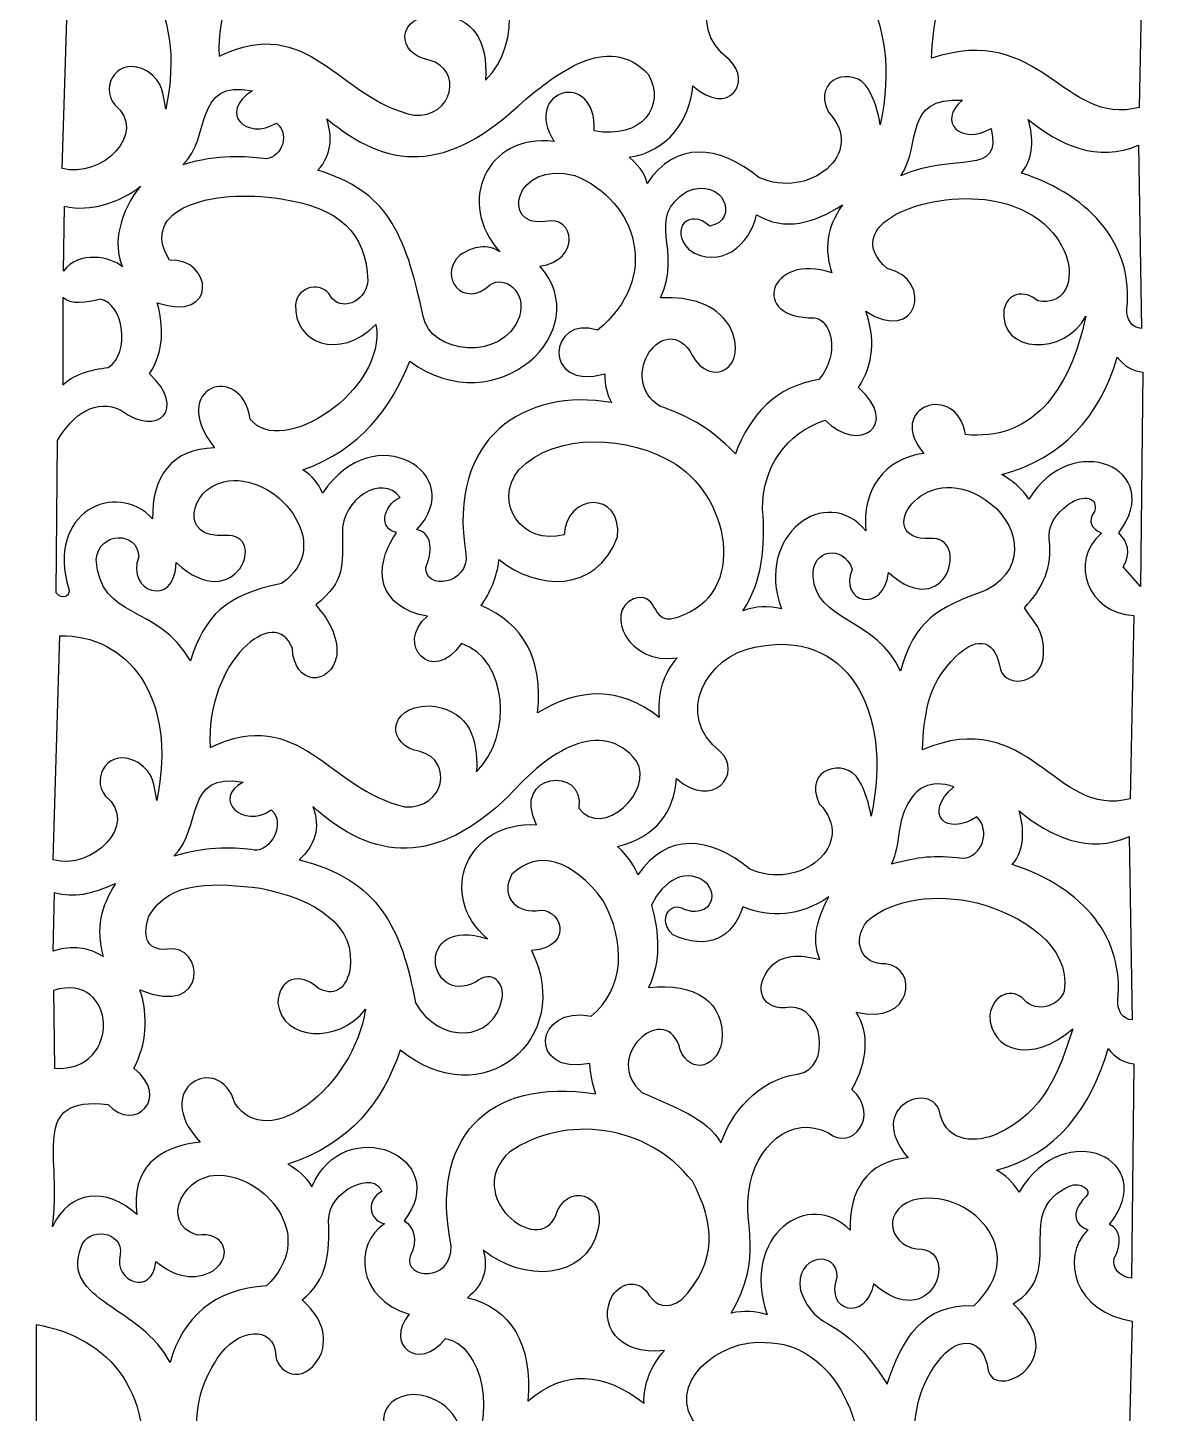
# Model space of a CAD drawing. Header units: centimetres. Extents: x -56 to 57, y -112 to 113.
# Drawn here: x -54.5 to -2.8, y 13 to 75.9 of the extents above; entities that cross this region are included whole.
import ezdxf

# ---------------------------------------------------------------- set-up
doc = ezdxf.new("R2010")
doc.units = ezdxf.units.CM
doc.header["$MEASUREMENT"] = 0
doc.layers.add('layer 1', color=7, linetype='Continuous')

msp = doc.modelspace()

# ---------------------------------------------------------------- linework, layer by layer
at = {"layer": 'layer 1', "color": 242}
for points, knots in [([(-40.99189, 81.09563), (-39.60736, 82.20515), (-39.78774, 82.89937), (-39.78299, 84.36726), (-39.78299, 84.36726), (-39.81943, 85.87932), (-37.98904, 87.07647), (-37.16363, 85.97654), (-37.16363, 85.97654), (-37.9908, 85.59114), (-38.11236, 84.521), (-37.32627, 84.38438), (-37.32627, 84.38438), (-38.4965, 82.67798), (-38.10283, 80.96024), (-35.92243, 80.58374), (-35.92243, 80.58374), (-37.4378, 79.32794), (-35.69163, 77.399), (-34.38163, 79.3511), (-34.38163, 79.3511), (-32.28907, 78.64348), (-32.02871, 75.16242), (-33.69683, 73.5303), (-33.69683, 73.5303), (-33.59839, 75.36928), (-34.25895, 76.37366), (-35.84967, 76.51774), (-35.84967, 76.51774), (-37.81137, 76.4778), (-37.76572, 74.69162), (-36.25199, 74.44622), (-36.25199, 74.44622), (-34.72403, 74.02251), (-35.13633, 71.82545), (-36.95819, 71.93814), (-36.95819, 71.93814), (-40.39361, 72.71425), (-41.69757, 76.58908), (-45.78355, 74.62598), (-45.78355, 74.62598), (-45.99243, 78.54279), (-42.81886, 81.18475), (-42.05139, 79.12854), (-42.05139, 79.12854), (-41.99003, 77.45219), (-40.33225, 77.35804), (-40.03123, 78.80326), (-40.03123, 78.80326), (-39.97503, 79.74865), (-40.43037, 80.44771), (-40.99189, 81.09563)], [0, 0, 0, 0, 0.07142857, 0.07142857, 0.07142857, 0.07142857, 0.14285714, 0.14285714, 0.14285714, 0.14285714, 0.21428571, 0.21428571, 0.21428571, 0.21428571, 0.28571429, 0.28571429, 0.28571429, 0.28571429, 0.35714286, 0.35714286, 0.35714286, 0.35714286, 0.42857143, 0.42857143, 0.42857143, 0.42857143, 0.5, 0.5, 0.5, 0.5, 0.57142857, 0.57142857, 0.57142857, 0.57142857, 0.64285714, 0.64285714, 0.64285714, 0.64285714, 0.71428571, 0.71428571, 0.71428571, 0.71428571, 0.78571429, 0.78571429, 0.78571429, 0.78571429, 0.85714286, 0.85714286, 0.85714286, 0.85714286, 1, 1, 1, 1]), ([(-8.83859, 80.96038), (-8.34211, 80.21852), (-7.87131, 79.88753), (-7.98259, 78.64918), (-7.98259, 78.64918), (-8.21376, 77.4277), (-9.84015, 77.2965), (-9.96851, 78.35814), (-9.96851, 78.35814), (-10.21959, 79.58508), (-11.087, 79.72776), (-12.15987, 78.52934), (-12.15987, 78.52934), (-13.21004, 77.45084), (-13.40018, 76.04622), (-13.46099, 74.52326), (-13.46099, 74.52326), (-8.47336, 76.19532), (-7.49182, 71.39601), (-4.04499, 72.29766), (-4.04499, 72.29766), (-4.04499, 72.29766), (-3.87379, 80.61798), (-3.87379, 80.61798), (-3.87379, 80.61798), (-5.95712, 80.70058), (-6.82464, 83.0802), (-5.34611, 84.35014), (-5.34611, 84.35014), (-5.97116, 84.58126), (-6.02249, 85.20614), (-5.55155, 85.6855), (-5.55155, 85.6855), (-5.25341, 86.42214), (-6.17477, 86.69253), (-6.85267, 86.1563), (-6.85267, 86.1563), (-7.65351, 85.54298), (-8.0047, 84.94667), (-7.84563, 84.0591), (-7.84563, 84.0591), (-7.58812, 82.81432), (-7.95478, 81.79425), (-8.83859, 80.96038)], [0, 0, 0, 0, 0.08333333, 0.08333333, 0.08333333, 0.08333333, 0.16666667, 0.16666667, 0.16666667, 0.16666667, 0.25, 0.25, 0.25, 0.25, 0.33333333, 0.33333333, 0.33333333, 0.33333333, 0.41666667, 0.41666667, 0.41666667, 0.41666667, 0.5, 0.5, 0.5, 0.5, 0.58333333, 0.58333333, 0.58333333, 0.58333333, 0.66666667, 0.66666667, 0.66666667, 0.66666667, 0.75, 0.75, 0.75, 0.75, 0.83333333, 0.83333333, 0.83333333, 0.83333333, 1, 1, 1, 1]), ([(-15.78757, 71.50703), (-14.74882, 76.42123), (-16.9747, 80.0624), (-21.0613, 79.17791), (-21.0613, 79.17791), (-23.24706, 78.80104), (-24.77652, 76.07302), (-22.63657, 74.4521), (-22.63657, 74.4521), (-21.58519, 73.46761), (-22.63817, 71.82403), (-24.2975, 73.27064), (-24.2975, 73.27064), (-24.41745, 71.72968), (-25.4439, 70.27438), (-27.1903, 70.03456), (-27.1903, 70.03456), (-26.61381, 69.52685), (-26.41915, 69.17885), (-26.37343, 68.84516), (-26.37343, 68.84516), (-25.07237, 70.7866), (-23.12645, 70.60517), (-21.3061, 69.12259), (-21.3061, 69.12259), (-19.02912, 68.07398), (-16.36219, 70.2281), (-18.1427, 72.0785), (-18.1427, 72.0785), (-18.92456, 73.68516), (-16.93355, 74.18685), (-16.34571, 73.1451), (-16.34571, 73.1451), (-16.07796, 72.69597), (-15.8747, 72.04678), (-15.78757, 71.50703)], [0, 0, 0, 0, 0.1, 0.1, 0.1, 0.1, 0.2, 0.2, 0.2, 0.2, 0.3, 0.3, 0.3, 0.3, 0.4, 0.4, 0.4, 0.4, 0.5, 0.5, 0.5, 0.5, 0.6, 0.6, 0.6, 0.6, 0.7, 0.7, 0.7, 0.7, 0.8, 0.8, 0.8, 0.8, 1, 1, 1, 1]), ([(-52.59731, 79.6935), (-52.59731, 79.6935), (-52.90547, 69.52422), (-52.90547, 69.52422), (-52.90547, 69.52422), (-51.13782, 69.042), (-48.96626, 71.14834), (-50.52561, 72.41807), (-50.52561, 72.41807), (-51.23715, 73.27782), (-50.34357, 74.69183), (-49.05347, 73.94118), (-49.05347, 73.94118), (-48.30518, 73.45542), (-48.33735, 72.91958), (-48.20706, 72.21949), (-48.20706, 72.21949), (-47.2141, 76.97316), (-49.5899, 79.76771), (-52.59731, 79.6935)], [0, 0, 0, 0, 0.16666667, 0.16666667, 0.16666667, 0.16666667, 0.33333333, 0.33333333, 0.33333333, 0.33333333, 0.5, 0.5, 0.5, 0.5, 0.66666667, 0.66666667, 0.66666667, 0.66666667, 1, 1, 1, 1]), ([(-40.8941, 71.77625), (-40.67146, 70.98005), (-40.63723, 70.18101), (-41.30504, 69.44759), (-41.30504, 69.44759), (-38.19068, 68.47243), (-37.35337, 66.71112), (-36.53329, 62.81964), (-36.53329, 62.81964), (-36.238, 61.12428), (-32.92815, 60.70397), (-32.15913, 62.80252), (-32.15913, 62.80252), (-31.82244, 63.97239), (-32.84964, 64.67431), (-33.47737, 64.25772), (-33.47737, 64.25772), (-34.69861, 63.11069), (-35.89131, 64.60585), (-34.86409, 65.59308), (-34.86409, 65.59308), (-34.2378, 66.00825), (-33.63004, 66.10813), (-33.04937, 65.74716), (-33.04937, 65.74716), (-35.0467, 67.90429), (-33.69423, 71.14569), (-30.58409, 70.7462), (-30.58409, 70.7462), (-32.09637, 73.08024), (-28.64955, 74.09602), (-28.76937, 71.22556), (-28.76937, 71.22556), (-26.60212, 70.83461), (-25.50986, 72.36678), (-26.31004, 73.78485), (-26.31004, 73.78485), (-28.159, 75.82783), (-30.68168, 73.61592), (-31.87404, 72.67205), (-31.87404, 72.67205), (-35.51364, 69.17072), (-38.19059, 69.52376), (-40.8941, 71.77625)], [0, 0, 0, 0, 0.08333333, 0.08333333, 0.08333333, 0.08333333, 0.16666667, 0.16666667, 0.16666667, 0.16666667, 0.25, 0.25, 0.25, 0.25, 0.33333333, 0.33333333, 0.33333333, 0.33333333, 0.41666667, 0.41666667, 0.41666667, 0.41666667, 0.5, 0.5, 0.5, 0.5, 0.58333333, 0.58333333, 0.58333333, 0.58333333, 0.66666667, 0.66666667, 0.66666667, 0.66666667, 0.75, 0.75, 0.75, 0.75, 0.83333333, 0.83333333, 0.83333333, 0.83333333, 1, 1, 1, 1]), ([(-44.27699, 73.05094), (-46.98693, 73.56312), (-46.10953, 70.96375), (-47.42707, 69.69542), (-47.42707, 69.69542), (-45.84873, 70.17308), (-44.53131, 70.08328), (-43.77696, 69.9748), (-43.77696, 69.9748), (-43.06781, 69.87282), (-42.4794, 70.98397), (-43.18131, 71.57862), (-43.18131, 71.57862), (-44.56521, 70.77826), (-45.8492, 72.04229), (-44.27699, 73.05094)], [0, 0, 0, 0, 0.2, 0.2, 0.2, 0.2, 0.4, 0.4, 0.4, 0.4, 0.6, 0.6, 0.6, 0.6, 1, 1, 1, 1]), ([(-12.06025, 72.6294), (-14.79374, 72.76066), (-13.88067, 70.64919), (-14.85081, 69.18828), (-14.85081, 69.18828), (-12.45401, 70.27826), (-10.22841, 69.10839), (-10.75913, 71.3454), (-10.75913, 71.3454), (-12.10592, 70.54648), (-13.24154, 71.63646), (-12.06025, 72.6294)], [0, 0, 0, 0, 0.25, 0.25, 0.25, 0.25, 0.5, 0.5, 0.5, 0.5, 1, 1, 1, 1]), ([(-9.07827, 71.74982), (-8.83279, 70.94803), (-8.80993, 69.98361), (-9.38643, 69.31878), (-9.38643, 69.31878), (-6.09368, 68.25734), (-4.30465, 65.92046), (-4.60139, 63.16414), (-4.60139, 63.16414), (-4.62423, 62.66767), (-4.36458, 62.27677), (-3.94227, 62.26534), (-3.94227, 62.26534), (-3.94227, 62.26534), (-4.07923, 70.58566), (-4.07923, 70.58566), (-4.07923, 70.58566), (-5.90405, 69.77458), (-7.68165, 70.59083), (-9.07827, 71.74982)], [0, 0, 0, 0, 0.16666667, 0.16666667, 0.16666667, 0.16666667, 0.33333333, 0.33333333, 0.33333333, 0.33333333, 0.5, 0.5, 0.5, 0.5, 0.66666667, 0.66666667, 0.66666667, 0.66666667, 1, 1, 1, 1]), ([(-37.14105, 60.78236), (-37.97071, 58.65458), (-39.36778, 56.79569), (-41.98601, 55.8518), (-41.98601, 55.8518), (-41.58225, 55.59429), (-41.27123, 55.25334), (-41.09577, 54.79036), (-41.09577, 54.79036), (-38.74798, 58.338), (-34.43629, 55.6408), (-36.81577, 53.14684), (-36.81577, 53.14684), (-36.05092, 52.95572), (-36.13527, 52.09441), (-36.40489, 51.42628), (-36.40489, 51.42628), (-36.46624, 50.34487), (-34.42897, 50.65589), (-34.59017, 52.03404), (-34.59017, 52.03404), (-35.46948, 57.33028), (-31.88569, 59.59583), (-27.98185, 58.89916), (-27.98185, 58.89916), (-28.17803, 59.24666), (-28.30574, 59.71237), (-28.29001, 60.20028), (-28.29001, 60.20028), (-31.17545, 59.38994), (-30.83734, 62.94516), (-28.61529, 62.1862), (-28.61529, 62.1862), (-25.70883, 64.57383), (-26.81641, 68.04487), (-29.64249, 69.2054), (-29.64249, 69.2054), (-32.43166, 69.93442), (-33.00519, 66.82714), (-31.01209, 67.11676), (-31.01209, 67.11676), (-29.58398, 67.4349), (-29.40994, 65.32057), (-31.23465, 65.0966), (-31.23465, 65.0966), (-28.61529, 62.1862), (-33.17434, 57.87123), (-37.14105, 60.78236)], [0, 0, 0, 0, 0.07692308, 0.07692308, 0.07692308, 0.07692308, 0.15384615, 0.15384615, 0.15384615, 0.15384615, 0.23076923, 0.23076923, 0.23076923, 0.23076923, 0.30769231, 0.30769231, 0.30769231, 0.30769231, 0.38461538, 0.38461538, 0.38461538, 0.38461538, 0.46153846, 0.46153846, 0.46153846, 0.46153846, 0.53846154, 0.53846154, 0.53846154, 0.53846154, 0.61538462, 0.61538462, 0.61538462, 0.61538462, 0.69230769, 0.69230769, 0.69230769, 0.69230769, 0.76923077, 0.76923077, 0.76923077, 0.76923077, 0.84615385, 0.84615385, 0.84615385, 0.84615385, 1, 1, 1, 1]), ([(-17.50441, 67.87004), (-18.80553, 67.04717), (-20.10665, 66.64899), (-21.40777, 67.42492), (-21.40777, 67.42492), (-21.68881, 66.06529), (-23.0584, 64.88403), (-24.48081, 65.84132), (-24.48081, 65.84132), (-25.39101, 66.81432), (-24.42087, 67.74451), (-23.53065, 66.91132), (-23.53065, 66.91132), (-22.13935, 67.14649), (-22.89375, 69.20778), (-24.56125, 68.47282), (-24.56125, 68.47282), (-26.50151, 67.28013), (-24.72334, 65.8613), (-25.75625, 63.65852), (-25.75625, 63.65852), (-24.37515, 63.69573), (-23.29656, 63.40474), (-22.63185, 62.39164), (-22.63185, 62.39164), (-21.66171, 60.43997), (-23.53063, 59.52121), (-24.31817, 61.05628), (-24.31817, 61.05628), (-25.53412, 63.23092), (-27.81298, 60.00007), (-25.78679, 58.73858), (-25.78679, 58.73858), (-24.62236, 58.31608), (-23.62711, 57.89151), (-22.36567, 56.57874), (-22.36567, 56.57874), (-21.67519, 58.37584), (-20.54818, 59.62785), (-18.58016, 59.94327), (-18.58016, 59.94327), (-17.54242, 61.18851), (-18.06192, 62.66232), (-18.76862, 62.75138), (-18.76862, 62.75138), (-21.78236, 62.66595), (-20.83051, 65.76475), (-17.98229, 64.78893), (-17.98229, 64.78893), (-18.3366, 65.81598), (-18.24578, 66.84302), (-17.50441, 67.87004)], [0, 0, 0, 0, 0.07142857, 0.07142857, 0.07142857, 0.07142857, 0.14285714, 0.14285714, 0.14285714, 0.14285714, 0.21428571, 0.21428571, 0.21428571, 0.21428571, 0.28571429, 0.28571429, 0.28571429, 0.28571429, 0.35714286, 0.35714286, 0.35714286, 0.35714286, 0.42857143, 0.42857143, 0.42857143, 0.42857143, 0.5, 0.5, 0.5, 0.5, 0.57142857, 0.57142857, 0.57142857, 0.57142857, 0.64285714, 0.64285714, 0.64285714, 0.64285714, 0.71428571, 0.71428571, 0.71428571, 0.71428571, 0.78571429, 0.78571429, 0.78571429, 0.78571429, 0.85714286, 0.85714286, 0.85714286, 0.85714286, 1, 1, 1, 1]), ([(-48.59733, 63.43629), (-48.29192, 62.33759), (-48.2862, 61.25316), (-48.93977, 60.2001), (-48.93977, 60.2001), (-47.24064, 58.6378), (-48.52756, 57.27669), (-50.24108, 58.55634), (-50.24108, 58.55634), (-51.37118, 59.10149), (-52.41278, 58.39375), (-53.11766, 57.18654), (-53.11766, 57.18654), (-53.11766, 57.18654), (-53.18615, 50.26905), (-53.18615, 50.26905), (-53.18615, 50.26905), (-52.9093, 49.9237), (-52.50711, 50.13164), (-52.60393, 50.44183), (-52.60393, 50.44183), (-53.69312, 53.93136), (-50.44615, 55.41945), (-48.80279, 53.62506), (-48.80279, 53.62506), (-48.85117, 55.51557), (-47.9494, 56.81399), (-45.9947, 56.84409), (-45.9947, 56.84409), (-48.19737, 59.63152), (-44.76955, 60.78681), (-44.37172, 58.15769), (-44.37172, 58.15769), (-42.98181, 56.32167), (-38.17081, 59.4634), (-38.66995, 62.43835), (-38.66995, 62.43835), (-40.37308, 60.78067), (-42.37787, 61.59417), (-42.32841, 63.35036), (-42.32841, 63.35036), (-42.20572, 64.22635), (-41.10148, 64.41181), (-40.73625, 63.727), (-40.73625, 63.727), (-40.29396, 63.05054), (-39.16974, 63.37576), (-39.04137, 64.42892), (-39.04137, 64.42892), (-39.09986, 66.58606), (-40.33535, 67.76162), (-42.97897, 68.14396), (-42.97897, 68.14396), (-46.16619, 68.6433), (-49.45894, 67.69028), (-48.04649, 65.37052), (-48.04649, 65.37052), (-46.06158, 65.46763), (-45.8172, 62.48316), (-48.59733, 63.43629)], [0, 0, 0, 0, 0.0625, 0.0625, 0.0625, 0.0625, 0.125, 0.125, 0.125, 0.125, 0.1875, 0.1875, 0.1875, 0.1875, 0.25, 0.25, 0.25, 0.25, 0.3125, 0.3125, 0.3125, 0.3125, 0.375, 0.375, 0.375, 0.375, 0.4375, 0.4375, 0.4375, 0.4375, 0.5, 0.5, 0.5, 0.5, 0.5625, 0.5625, 0.5625, 0.5625, 0.625, 0.625, 0.625, 0.625, 0.6875, 0.6875, 0.6875, 0.6875, 0.75, 0.75, 0.75, 0.75, 0.8125, 0.8125, 0.8125, 0.8125, 0.875, 0.875, 0.875, 0.875, 1, 1, 1, 1]), ([(-52.80585, 67.81868), (-52.80585, 67.81868), (-52.84865, 64.86548), (-52.84865, 64.86548), (-52.84865, 64.86548), (-52.17575, 65.81707), (-50.65691, 65.51726), (-50.17556, 65.06107), (-50.17556, 65.06107), (-50.64068, 66.10398), (-50.27497, 67.61468), (-49.34761, 68.72604), (-49.34761, 68.72604), (-50.25925, 68.00129), (-51.62029, 67.52194), (-52.80585, 67.81868)], [0, 0, 0, 0, 0.2, 0.2, 0.2, 0.2, 0.4, 0.4, 0.4, 0.4, 0.6, 0.6, 0.6, 0.6, 1, 1, 1, 1]), ([(-6.46242, 62.82863), (-7.38511, 60.99952), (-10.43564, 61.11053), (-10.17705, 63.11068), (-10.17705, 63.11068), (-10.0344, 63.87556), (-9.27799, 64.04539), (-8.63625, 63.52156), (-8.63625, 63.52156), (-6.40748, 63.07668), (-6.58746, 67.37925), (-10.75913, 68.07548), (-10.75913, 68.07548), (-13.84125, 68.5437), (-17.66487, 66.91167), (-15.48425, 64.99388), (-15.48425, 64.99388), (-13.29146, 64.45815), (-14.13724, 61.49371), (-16.44704, 63.05235), (-16.44704, 63.05235), (-16.02479, 61.83202), (-16.06624, 60.66734), (-16.78537, 59.58396), (-16.78537, 59.58396), (-14.8508, 57.8948), (-16.74972, 56.54303), (-18.29625, 58.10093), (-18.29625, 58.10093), (-20.05416, 57.52472), (-21.14546, 55.96607), (-21.13385, 54.07132), (-21.13385, 54.07132), (-20.99325, 52.42482), (-21.13027, 50.80141), (-22.02409, 49.44892), (-22.02409, 49.44892), (-21.442, 49.67149), (-20.85992, 49.69432), (-20.27785, 49.55164), (-20.27785, 49.55164), (-21.50765, 52.9015), (-18.22631, 55.26406), (-16.44297, 53.07836), (-16.44297, 53.07836), (-16.65127, 54.90355), (-15.58061, 56.39489), (-13.80872, 56.59366), (-13.80872, 56.59366), (-15.62895, 58.70541), (-12.30792, 59.88709), (-11.92761, 57.45037), (-11.92761, 57.45037), (-8.99045, 57.1651), (-7.21388, 59.27899), (-6.46242, 62.82863)], [0, 0, 0, 0, 0.06666667, 0.06666667, 0.06666667, 0.06666667, 0.13333333, 0.13333333, 0.13333333, 0.13333333, 0.2, 0.2, 0.2, 0.2, 0.26666667, 0.26666667, 0.26666667, 0.26666667, 0.33333333, 0.33333333, 0.33333333, 0.33333333, 0.4, 0.4, 0.4, 0.4, 0.46666667, 0.46666667, 0.46666667, 0.46666667, 0.53333333, 0.53333333, 0.53333333, 0.53333333, 0.6, 0.6, 0.6, 0.6, 0.66666667, 0.66666667, 0.66666667, 0.66666667, 0.73333333, 0.73333333, 0.73333333, 0.73333333, 0.8, 0.8, 0.8, 0.8, 0.86666667, 0.86666667, 0.86666667, 0.86666667, 1, 1, 1, 1]), ([(-52.87433, 63.67564), (-52.50912, 63.30613), (-51.82974, 63.44532), (-51.16662, 63.59173), (-51.16662, 63.59173), (-50.13942, 63.41484), (-49.77561, 61.1476), (-50.81993, 60.49132), (-50.81993, 60.49132), (-51.56987, 60.42146), (-52.51482, 60.13467), (-52.87433, 59.68668), (-52.87433, 59.68668), (-52.87433, 59.68668), (-52.87433, 63.67564), (-52.87433, 63.67564)], [0, 0, 0, 0, 0.2, 0.2, 0.2, 0.2, 0.4, 0.4, 0.4, 0.4, 0.6, 0.6, 0.6, 0.6, 1, 1, 1, 1]), ([(-5.03795, 60.96422), (-5.81405, 58.2821), (-7.55457, 56.34184), (-10.27667, 55.6399), (-10.27667, 55.6399), (-9.86899, 55.41772), (-9.31323, 54.96811), (-9.04253, 54.51762), (-9.04253, 54.51762), (-7.12892, 57.73217), (-2.76767, 55.92173), (-4.96947, 52.9863), (-4.96947, 52.9863), (-4.56136, 52.59257), (-4.39585, 52.07898), (-4.76403, 51.4455), (-4.76403, 51.4455), (-4.76403, 51.4455), (-3.97651, 50.55526), (-3.97651, 50.55526), (-3.97651, 50.55526), (-3.97651, 50.55526), (-3.87379, 60.27942), (-3.87379, 60.27942), (-3.87379, 60.27942), (-4.35888, 60.3258), (-4.73551, 60.57547), (-5.03795, 60.96422)], [0, 0, 0, 0, 0.125, 0.125, 0.125, 0.125, 0.25, 0.25, 0.25, 0.25, 0.375, 0.375, 0.375, 0.375, 0.5, 0.5, 0.5, 0.5, 0.625, 0.625, 0.625, 0.625, 0.75, 0.75, 0.75, 0.75, 1, 1, 1, 1]), ([(-33.08361, 51.77724), (-33.18275, 50.96867), (-33.48663, 50.29173), (-33.90537, 49.6886), (-33.90537, 49.6886), (-31.97545, 48.87612), (-31.07024, 47.25972), (-31.33737, 44.82652), (-31.33737, 44.82652), (-29.45703, 45.95646), (-27.61379, 46.04777), (-25.82473, 44.62108), (-25.82473, 44.62108), (-25.92156, 45.65756), (-25.65942, 46.5635), (-25.00297, 47.32604), (-25.00297, 47.32604), (-27.2172, 46.96793), (-28.32999, 49.38471), (-26.98889, 49.99676), (-26.98889, 49.99676), (-25.91604, 50.36484), (-26.13575, 48.98668), (-25.31113, 49.07228), (-25.31113, 49.07228), (-21.76932, 49.87924), (-22.50347, 54.45366), (-25.07145, 56.1086), (-25.07145, 56.1086), (-27.16581, 57.43256), (-30.52135, 57.58663), (-32.19337, 55.8518), (-32.19337, 55.8518), (-33.39748, 54.35664), (-32.01076, 52.38213), (-30.13897, 52.90716), (-30.13897, 52.90716), (-30.04768, 54.77326), (-27.50822, 54.95588), (-27.70793, 52.80444), (-27.70793, 52.80444), (-28.69282, 50.2231), (-31.36217, 50.39606), (-33.08361, 51.77724)], [0, 0, 0, 0, 0.08333333, 0.08333333, 0.08333333, 0.08333333, 0.16666667, 0.16666667, 0.16666667, 0.16666667, 0.25, 0.25, 0.25, 0.25, 0.33333333, 0.33333333, 0.33333333, 0.33333333, 0.41666667, 0.41666667, 0.41666667, 0.41666667, 0.5, 0.5, 0.5, 0.5, 0.58333333, 0.58333333, 0.58333333, 0.58333333, 0.66666667, 0.66666667, 0.66666667, 0.66666667, 0.75, 0.75, 0.75, 0.75, 0.83333333, 0.83333333, 0.83333333, 0.83333333, 1, 1, 1, 1]), ([(-15.41577, 51.19516), (-15.65118, 49.28339), (-17.69701, 49.83123), (-17.05929, 51.33212), (-17.05929, 51.33212), (-17.47016, 52.49628), (-18.90252, 52.2566), (-18.83977, 51.02396), (-18.83977, 51.02396), (-18.76558, 49.0038), (-15.91795, 49.0894), (-14.86793, 46.70972), (-14.86793, 46.70972), (-14.23618, 49.04325), (-13.2086, 49.58896), (-10.98169, 50.39052), (-10.98169, 50.39052), (-8.92862, 51.48406), (-9.63909, 53.58838), (-10.99881, 54.4822), (-10.99881, 54.4822), (-13.92403, 56.47398), (-16.20113, 52.5992), (-13.53257, 52.73596), (-13.53257, 52.73596), (-11.68861, 52.88789), (-12.77431, 48.8005), (-15.41577, 51.19516)], [0, 0, 0, 0, 0.125, 0.125, 0.125, 0.125, 0.25, 0.25, 0.25, 0.25, 0.375, 0.375, 0.375, 0.375, 0.5, 0.5, 0.5, 0.5, 0.625, 0.625, 0.625, 0.625, 0.75, 0.75, 0.75, 0.75, 1, 1, 1, 1]), ([(-47.73833, 51.64028), (-47.78698, 49.51695), (-50.0546, 50.32864), (-49.43321, 51.89708), (-49.43321, 51.89708), (-49.45032, 53.09832), (-51.25362, 53.06693), (-51.36777, 51.77724), (-51.36777, 51.77724), (-51.17374, 48.9981), (-48.60003, 49.79703), (-47.08777, 47.18908), (-47.08777, 47.18908), (-46.42604, 49.24937), (-45.51874, 50.1625), (-42.96185, 50.69868), (-42.96185, 50.69868), (-40.39927, 52.41002), (-43.2479, 55.87327), (-45.58121, 55.30396), (-45.58121, 55.30396), (-47.13346, 54.97724), (-47.62425, 52.686), (-45.51273, 52.87292), (-45.51273, 52.87292), (-43.52395, 53.01557), (-45.00199, 49.12362), (-47.73833, 51.64028)], [0, 0, 0, 0, 0.125, 0.125, 0.125, 0.125, 0.25, 0.25, 0.25, 0.25, 0.375, 0.375, 0.375, 0.375, 0.5, 0.5, 0.5, 0.5, 0.625, 0.625, 0.625, 0.625, 0.75, 0.75, 0.75, 0.75, 1, 1, 1, 1]), ([(-41.40587, 49.72113), (-40.02134, 50.83065), (-40.20172, 51.52487), (-40.19697, 52.99276), (-40.19697, 52.99276), (-40.23341, 54.50482), (-38.40302, 55.70197), (-37.57761, 54.60204), (-37.57761, 54.60204), (-38.40478, 54.21664), (-38.52634, 53.1465), (-37.74025, 53.00988), (-37.74025, 53.00988), (-38.91048, 51.30348), (-38.51681, 49.58574), (-36.33641, 49.20924), (-36.33641, 49.20924), (-37.85178, 47.95344), (-36.10561, 46.0245), (-34.79561, 47.9766), (-34.79561, 47.9766), (-32.70305, 47.26898), (-32.44269, 43.78792), (-34.11081, 42.1558), (-34.11081, 42.1558), (-34.01237, 43.99478), (-34.67293, 44.99916), (-36.26365, 45.14324), (-36.26365, 45.14324), (-38.22535, 45.1033), (-38.1797, 43.31712), (-36.66597, 43.07172), (-36.66597, 43.07172), (-35.13801, 42.64801), (-35.55031, 40.45095), (-37.37217, 40.56364), (-37.37217, 40.56364), (-40.80759, 41.33975), (-42.11155, 45.21458), (-46.19753, 43.25148), (-46.19753, 43.25148), (-46.40641, 47.16829), (-43.23284, 49.81025), (-42.46537, 47.75404), (-42.46537, 47.75404), (-42.40401, 46.07769), (-40.74623, 45.98354), (-40.44521, 47.42876), (-40.44521, 47.42876), (-40.38901, 48.37415), (-40.84435, 49.07321), (-41.40587, 49.72113)], [0, 0, 0, 0, 0.07142857, 0.07142857, 0.07142857, 0.07142857, 0.14285714, 0.14285714, 0.14285714, 0.14285714, 0.21428571, 0.21428571, 0.21428571, 0.21428571, 0.28571429, 0.28571429, 0.28571429, 0.28571429, 0.35714286, 0.35714286, 0.35714286, 0.35714286, 0.42857143, 0.42857143, 0.42857143, 0.42857143, 0.5, 0.5, 0.5, 0.5, 0.57142857, 0.57142857, 0.57142857, 0.57142857, 0.64285714, 0.64285714, 0.64285714, 0.64285714, 0.71428571, 0.71428571, 0.71428571, 0.71428571, 0.78571429, 0.78571429, 0.78571429, 0.78571429, 0.85714286, 0.85714286, 0.85714286, 0.85714286, 1, 1, 1, 1]), ([(-9.25257, 49.58588), (-8.75609, 48.84402), (-8.28529, 48.51303), (-8.39657, 47.27468), (-8.39657, 47.27468), (-8.62774, 46.0532), (-10.25413, 45.922), (-10.38249, 46.98364), (-10.38249, 46.98364), (-10.63357, 48.21058), (-11.50098, 48.35326), (-12.57385, 47.15484), (-12.57385, 47.15484), (-13.62402, 46.07634), (-13.81416, 44.67172), (-13.87497, 43.14876), (-13.87497, 43.14876), (-8.99006, 45.21458), (-7.9058, 40.02151), (-4.45897, 40.92316), (-4.45897, 40.92316), (-4.45897, 40.92316), (-4.28777, 49.24348), (-4.28777, 49.24348), (-4.28777, 49.24348), (-6.3711, 49.32608), (-7.23862, 51.7057), (-5.76009, 52.97564), (-5.76009, 52.97564), (-6.21182, 53.20132), (-6.40876, 53.49301), (-6.07043, 53.96585), (-6.07043, 53.96585), (-5.88357, 54.59121), (-6.54714, 54.78166), (-7.25072, 54.28823), (-7.25072, 54.28823), (-7.84278, 53.83435), (-8.16188, 53.37529), (-8.13121, 52.69316), (-8.13121, 52.69316), (-7.94218, 51.44838), (-8.43724, 50.45399), (-9.25257, 49.58588)], [0, 0, 0, 0, 0.08333333, 0.08333333, 0.08333333, 0.08333333, 0.16666667, 0.16666667, 0.16666667, 0.16666667, 0.25, 0.25, 0.25, 0.25, 0.33333333, 0.33333333, 0.33333333, 0.33333333, 0.41666667, 0.41666667, 0.41666667, 0.41666667, 0.5, 0.5, 0.5, 0.5, 0.58333333, 0.58333333, 0.58333333, 0.58333333, 0.66666667, 0.66666667, 0.66666667, 0.66666667, 0.75, 0.75, 0.75, 0.75, 0.83333333, 0.83333333, 0.83333333, 0.83333333, 1, 1, 1, 1]), ([(-16.20155, 40.13253), (-15.1628, 45.04673), (-17.38868, 48.6879), (-21.47528, 47.80341), (-21.47528, 47.80341), (-23.66104, 47.42654), (-25.1905, 44.69852), (-23.05055, 43.0776), (-23.05055, 43.0776), (-21.99917, 42.09311), (-23.37743, 40.39817), (-25.03676, 41.84478), (-25.03676, 41.84478), (-25.15671, 40.30382), (-25.94435, 39.20799), (-27.70787, 38.76273), (-27.70787, 38.76273), (-27.17418, 38.24646), (-26.91017, 37.80435), (-26.78741, 37.47066), (-26.78741, 37.47066), (-25.48635, 39.4121), (-23.54043, 39.23067), (-21.72008, 37.74809), (-21.72008, 37.74809), (-19.4431, 36.69948), (-16.77617, 38.8536), (-18.55668, 40.704), (-18.55668, 40.704), (-19.33854, 42.31066), (-17.34753, 42.81235), (-16.75969, 41.7706), (-16.75969, 41.7706), (-16.49194, 41.32147), (-16.28868, 40.67228), (-16.20155, 40.13253)], [0, 0, 0, 0, 0.1, 0.1, 0.1, 0.1, 0.2, 0.2, 0.2, 0.2, 0.3, 0.3, 0.3, 0.3, 0.4, 0.4, 0.4, 0.4, 0.5, 0.5, 0.5, 0.5, 0.6, 0.6, 0.6, 0.6, 0.7, 0.7, 0.7, 0.7, 0.8, 0.8, 0.8, 0.8, 1, 1, 1, 1]), ([(-53.01129, 48.319), (-53.01129, 48.319), (-53.31945, 38.14972), (-53.31945, 38.14972), (-53.31945, 38.14972), (-51.5518, 37.6675), (-49.38024, 39.77384), (-50.93959, 41.04357), (-50.93959, 41.04357), (-51.65113, 41.90332), (-50.75755, 43.31733), (-49.46745, 42.56668), (-49.46745, 42.56668), (-48.71916, 42.08092), (-48.75133, 41.54508), (-48.62104, 40.84499), (-48.62104, 40.84499), (-47.62808, 45.59866), (-50.00388, 48.39321), (-53.01129, 48.319)], [0, 0, 0, 0, 0.16666667, 0.16666667, 0.16666667, 0.16666667, 0.33333333, 0.33333333, 0.33333333, 0.33333333, 0.5, 0.5, 0.5, 0.5, 0.66666667, 0.66666667, 0.66666667, 0.66666667, 1, 1, 1, 1]), ([(-33.6156, 34.57768), (-37.01064, 35.64282), (-36.3316, 31.47195), (-34.15695, 32.61125), (-34.15695, 32.61125), (-33.342, 33.24766), (-32.81998, 32.48263), (-32.94665, 31.8838), (-32.94665, 31.8838), (-33.31757, 29.84652), (-35.82279, 29.79516), (-36.88425, 31.66124), (-36.88425, 31.66124), (-37.49343, 35.08096), (-38.55772, 37.26376), (-42.15721, 38.14972), (-42.15721, 38.14972), (-41.43816, 38.81025), (-41.16424, 39.60062), (-41.54089, 40.58076), (-41.54089, 40.58076), (-38.75603, 38.04699), (-35.92551, 37.89861), (-32.63849, 41.06012), (-32.63849, 41.06012), (-30.87992, 43.0654), (-28.43969, 44.6616), (-26.85193, 42.63516), (-26.85193, 42.63516), (-26.03297, 41.29895), (-28.396, 39.03909), (-29.47175, 40.50512), (-29.47175, 40.50512), (-29.14648, 42.44537), (-32.5762, 42.10868), (-31.38919, 39.75184), (-31.38919, 39.75184), (-34.55667, 39.92173), (-35.93224, 36.53637), (-33.6156, 34.57768)], [0, 0, 0, 0, 0.09090909, 0.09090909, 0.09090909, 0.09090909, 0.18181818, 0.18181818, 0.18181818, 0.18181818, 0.27272727, 0.27272727, 0.27272727, 0.27272727, 0.36363636, 0.36363636, 0.36363636, 0.36363636, 0.45454545, 0.45454545, 0.45454545, 0.45454545, 0.54545455, 0.54545455, 0.54545455, 0.54545455, 0.63636364, 0.63636364, 0.63636364, 0.63636364, 0.72727273, 0.72727273, 0.72727273, 0.72727273, 0.81818182, 0.81818182, 0.81818182, 0.81818182, 1, 1, 1, 1]), ([(-44.69097, 41.67644), (-47.40091, 42.18862), (-46.52351, 39.58925), (-47.84105, 38.32092), (-47.84105, 38.32092), (-46.26271, 38.79858), (-44.94528, 38.70878), (-44.19094, 38.6003), (-44.19094, 38.6003), (-43.48179, 38.49833), (-42.72218, 39.83203), (-43.42409, 40.42668), (-43.42409, 40.42668), (-44.70527, 39.50648), (-46.16046, 40.95883), (-44.69097, 41.67644)], [0, 0, 0, 0, 0.2, 0.2, 0.2, 0.2, 0.4, 0.4, 0.4, 0.4, 0.6, 0.6, 0.6, 0.6, 1, 1, 1, 1]), ([(-12.45401, 41.471), (-13.8693, 40.24835), (-12.80784, 39.18976), (-11.40969, 40.1014), (-11.40969, 40.1014), (-10.7734, 39.51363), (-11.14434, 38.25816), (-12.06025, 38.23532), (-12.06025, 38.23532), (-13.34513, 38.4002), (-14.06945, 38.28931), (-15.27881, 37.97852), (-15.27881, 37.97852), (-14.86793, 38.93724), (-15.03913, 39.69052), (-14.61113, 40.54652), (-14.61113, 40.54652), (-14.2131, 41.43251), (-13.53685, 41.81768), (-12.45401, 41.471)], [0, 0, 0, 0, 0.16666667, 0.16666667, 0.16666667, 0.16666667, 0.33333333, 0.33333333, 0.33333333, 0.33333333, 0.5, 0.5, 0.5, 0.5, 0.66666667, 0.66666667, 0.66666667, 0.66666667, 1, 1, 1, 1]), ([(-9.49225, 40.37532), (-9.24677, 39.57353), (-9.22391, 38.60911), (-9.80041, 37.94428), (-9.80041, 37.94428), (-6.50766, 36.88284), (-4.71863, 34.54596), (-5.01537, 31.78964), (-5.01537, 31.78964), (-5.03821, 31.29317), (-4.77856, 30.90227), (-4.35625, 30.89084), (-4.35625, 30.89084), (-4.35625, 30.89084), (-4.49321, 39.21116), (-4.49321, 39.21116), (-4.49321, 39.21116), (-6.31803, 38.40008), (-8.09563, 39.21633), (-9.49225, 40.37532)], [0, 0, 0, 0, 0.16666667, 0.16666667, 0.16666667, 0.16666667, 0.33333333, 0.33333333, 0.33333333, 0.33333333, 0.5, 0.5, 0.5, 0.5, 0.66666667, 0.66666667, 0.66666667, 0.66666667, 1, 1, 1, 1]), ([(-31.61129, 34.04092), (-29.55948, 34.21206), (-30.32423, 36.13521), (-31.39729, 35.84708), (-31.39729, 35.84708), (-32.39309, 35.76432), (-33.03794, 36.59178), (-32.50153, 37.49916), (-32.50153, 37.49916), (-31.30314, 38.63478), (-29.76806, 38.20106), (-28.35849, 36.30076), (-28.35849, 36.30076), (-27.3427, 34.42611), (-27.36553, 32.33748), (-28.90633, 31.06204), (-28.90633, 31.06204), (-31.479, 31.5983), (-31.83746, 28.35105), (-28.97157, 28.92152), (-28.97157, 28.92152), (-28.92828, 28.4111), (-28.86085, 28.02427), (-28.70089, 27.53532), (-28.70089, 27.53532), (-33.67865, 28.31725), (-36.24949, 25.44679), (-35.25785, 20.63596), (-35.25785, 20.63596), (-35.23217, 18.96676), (-37.42353, 19.11228), (-37.12393, 20.17372), (-37.12393, 20.17372), (-36.73469, 20.91339), (-36.95439, 21.51827), (-37.39785, 21.783), (-37.39785, 21.783), (-35.13098, 24.66553), (-40.10731, 26.78535), (-41.57513, 23.3238), (-41.57513, 23.3238), (-41.85795, 23.7839), (-42.22817, 24.11917), (-42.67081, 24.351), (-42.67081, 24.351), (-39.80446, 25.28038), (-38.37497, 27.18785), (-37.56905, 29.52124), (-37.56905, 29.52124), (-33.8454, 26.49951), (-29.62819, 30.03193), (-31.61129, 34.04092)], [0, 0, 0, 0, 0.07142857, 0.07142857, 0.07142857, 0.07142857, 0.14285714, 0.14285714, 0.14285714, 0.14285714, 0.21428571, 0.21428571, 0.21428571, 0.21428571, 0.28571429, 0.28571429, 0.28571429, 0.28571429, 0.35714286, 0.35714286, 0.35714286, 0.35714286, 0.42857143, 0.42857143, 0.42857143, 0.42857143, 0.5, 0.5, 0.5, 0.5, 0.57142857, 0.57142857, 0.57142857, 0.57142857, 0.64285714, 0.64285714, 0.64285714, 0.64285714, 0.71428571, 0.71428571, 0.71428571, 0.71428571, 0.78571429, 0.78571429, 0.78571429, 0.78571429, 0.85714286, 0.85714286, 0.85714286, 0.85714286, 1, 1, 1, 1]), ([(-26.30409, 32.36316), (-25.72757, 33.59007), (-25.83074, 34.80192), (-26.16713, 36.09532), (-26.16713, 36.09532), (-25.67475, 37.21319), (-24.51519, 37.90311), (-23.63337, 37.05404), (-23.63337, 37.05404), (-23.05398, 36.32621), (-23.74452, 35.54444), (-24.69481, 35.92412), (-24.69481, 35.92412), (-25.32841, 36.32372), (-25.91617, 35.42203), (-25.20841, 34.75996), (-25.20841, 34.75996), (-23.59913, 34.00096), (-22.45209, 34.64581), (-22.02409, 36.02684), (-22.02409, 36.02684), (-20.76577, 35.51179), (-19.47036, 35.5717), (-18.12073, 36.47196), (-18.12073, 36.47196), (-18.62908, 35.54321), (-18.93746, 34.60447), (-18.53161, 33.63004), (-18.53161, 33.63004), (-19.49819, 33.89039), (-20.27003, 33.84332), (-20.75721, 33.30476), (-20.75721, 33.30476), (-21.61624, 32.3316), (-21.16546, 31.26727), (-19.86697, 31.46436), (-19.86697, 31.46436), (-18.41527, 31.53723), (-17.94017, 28.74098), (-19.54169, 28.42556), (-19.54169, 28.42556), (-21.37354, 28.18018), (-22.57766, 26.62798), (-23.01705, 25.30972), (-23.01705, 25.30972), (-23.68974, 26.4689), (-25.09223, 26.91823), (-26.60577, 27.59657), (-26.60577, 27.59657), (-28.44199, 29.1758), (-25.67002, 31.68889), (-24.93449, 29.76092), (-24.93449, 29.76092), (-24.62633, 28.45981), (-23.25673, 28.53971), (-22.98281, 29.89788), (-22.98281, 29.89788), (-22.78772, 31.71047), (-24.20512, 32.60498), (-26.30409, 32.36316)], [0, 0, 0, 0, 0.0625, 0.0625, 0.0625, 0.0625, 0.125, 0.125, 0.125, 0.125, 0.1875, 0.1875, 0.1875, 0.1875, 0.25, 0.25, 0.25, 0.25, 0.3125, 0.3125, 0.3125, 0.3125, 0.375, 0.375, 0.375, 0.375, 0.4375, 0.4375, 0.4375, 0.4375, 0.5, 0.5, 0.5, 0.5, 0.5625, 0.5625, 0.5625, 0.5625, 0.625, 0.625, 0.625, 0.625, 0.6875, 0.6875, 0.6875, 0.6875, 0.75, 0.75, 0.75, 0.75, 0.8125, 0.8125, 0.8125, 0.8125, 0.875, 0.875, 0.875, 0.875, 1, 1, 1, 1]), ([(-49.38185, 32.26044), (-48.98308, 31.03816), (-49.07297, 29.80195), (-49.65577, 28.69948), (-49.65577, 28.69948), (-47.95087, 27.36267), (-49.63149, 25.75055), (-50.81993, 27.05596), (-50.81993, 27.05596), (-54.47219, 27.46684), (-52.86862, 24.64204), (-53.35369, 21.50908), (-53.35369, 21.50908), (-52.56259, 23.16545), (-50.91479, 23.33381), (-49.51881, 22.05692), (-49.51881, 22.05692), (-49.79844, 24.17125), (-48.54299, 25.1471), (-46.64265, 25.34396), (-46.64265, 25.34396), (-48.98084, 27.81126), (-45.77728, 29.48719), (-45.07005, 27.11936), (-45.07005, 27.11936), (-43.62004, 24.82497), (-39.67817, 27.83754), (-39.14736, 31.37632), (-39.14736, 31.37632), (-40.35184, 29.79216), (-42.92895, 29.94021), (-43.11759, 31.65463), (-43.11759, 31.65463), (-43.10562, 32.76394), (-42.10641, 33.12565), (-41.30121, 32.32892), (-41.30121, 32.32892), (-40.59358, 31.96368), (-40.07999, 32.23475), (-39.86313, 33.11644), (-39.86313, 33.11644), (-39.50782, 35.20515), (-41.45666, 36.3807), (-43.90345, 36.86572), (-43.90345, 36.86572), (-45.872, 37.10479), (-48.05037, 37.2839), (-48.97097, 35.59884), (-48.97097, 35.59884), (-49.23367, 34.83452), (-49.20543, 34.02329), (-48.13969, 34.09893), (-48.13969, 34.09893), (-46.46193, 34.41278), (-46.18897, 30.93363), (-49.38185, 32.26044)], [0, 0, 0, 0, 0.06666667, 0.06666667, 0.06666667, 0.06666667, 0.13333333, 0.13333333, 0.13333333, 0.13333333, 0.2, 0.2, 0.2, 0.2, 0.26666667, 0.26666667, 0.26666667, 0.26666667, 0.33333333, 0.33333333, 0.33333333, 0.33333333, 0.4, 0.4, 0.4, 0.4, 0.46666667, 0.46666667, 0.46666667, 0.46666667, 0.53333333, 0.53333333, 0.53333333, 0.53333333, 0.6, 0.6, 0.6, 0.6, 0.66666667, 0.66666667, 0.66666667, 0.66666667, 0.73333333, 0.73333333, 0.73333333, 0.73333333, 0.8, 0.8, 0.8, 0.8, 0.86666667, 0.86666667, 0.86666667, 0.86666667, 1, 1, 1, 1]), ([(-50.48159, 37.0897), (-51.5821, 36.60727), (-52.34393, 36.41846), (-53.25097, 36.6774), (-53.25097, 36.6774), (-53.25097, 36.6774), (-53.31945, 34.00668), (-53.31945, 34.00668), (-53.31945, 34.00668), (-52.4434, 34.29394), (-51.70288, 34.17457), (-51.05511, 33.77698), (-51.05511, 33.77698), (-51.40334, 35.081), (-51.15507, 36.01403), (-50.48159, 37.0897)], [0, 0, 0, 0, 0.2, 0.2, 0.2, 0.2, 0.4, 0.4, 0.4, 0.4, 0.6, 0.6, 0.6, 0.6, 1, 1, 1, 1]), ([(-16.88499, 31.2439), (-16.259, 30.32219), (-16.35097, 29.00867), (-17.07331, 27.7343), (-17.07331, 27.7343), (-15.73935, 26.52162), (-17.12894, 24.89523), (-18.13475, 25.7655), (-18.13475, 25.7655), (-19.83106, 26.6415), (-21.52308, 25.14064), (-21.74707, 23.09478), (-21.74707, 23.09478), (-22.02099, 21.67953), (-21.06227, 20.13588), (-22.55171, 17.5907), (-22.55171, 17.5907), (-21.99886, 17.70414), (-21.45531, 17.697), (-20.92531, 17.51366), (-20.92531, 17.51366), (-22.15853, 21.16616), (-18.97875, 23.26009), (-17.15891, 21.34854), (-17.15891, 21.34854), (-17.21901, 23.1035), (-16.42013, 24.49027), (-14.52243, 24.63558), (-14.52243, 24.63558), (-16.57481, 26.98001), (-13.34117, 28.22723), (-13.06723, 26.60438), (-13.06723, 26.60438), (-12.75138, 25.28421), (-11.37332, 25.31738), (-10.48211, 25.7227), (-10.48211, 25.7227), (-8.33242, 26.72641), (-7.65369, 28.57273), (-7.05811, 30.49062), (-7.05811, 30.49062), (-8.8914, 28.88132), (-10.81171, 29.45769), (-10.82451, 31.10694), (-10.82451, 31.10694), (-10.66766, 32.0858), (-9.78316, 32.37687), (-9.24947, 31.79174), (-9.24947, 31.79174), (-8.68734, 31.17811), (-7.64872, 31.53758), (-7.45187, 32.20262), (-7.45187, 32.20262), (-7.13429, 34.28122), (-9.40234, 35.67432), (-11.40659, 36.2087), (-11.40659, 36.2087), (-13.26911, 36.62528), (-15.15945, 36.4227), (-16.37139, 35.38694), (-16.37139, 35.38694), (-17.14179, 34.42251), (-16.59395, 33.37819), (-15.54963, 33.43526), (-15.54963, 33.43526), (-14.03992, 33.29238), (-14.29093, 30.62161), (-16.88499, 31.2439)], [0, 0, 0, 0, 0.05555556, 0.05555556, 0.05555556, 0.05555556, 0.11111111, 0.11111111, 0.11111111, 0.11111111, 0.16666667, 0.16666667, 0.16666667, 0.16666667, 0.22222222, 0.22222222, 0.22222222, 0.22222222, 0.27777778, 0.27777778, 0.27777778, 0.27777778, 0.33333333, 0.33333333, 0.33333333, 0.33333333, 0.38888889, 0.38888889, 0.38888889, 0.38888889, 0.44444444, 0.44444444, 0.44444444, 0.44444444, 0.5, 0.5, 0.5, 0.5, 0.55555556, 0.55555556, 0.55555556, 0.55555556, 0.61111111, 0.61111111, 0.61111111, 0.61111111, 0.66666667, 0.66666667, 0.66666667, 0.66666667, 0.72222222, 0.72222222, 0.72222222, 0.72222222, 0.77777778, 0.77777778, 0.77777778, 0.77777778, 0.83333333, 0.83333333, 0.83333333, 0.83333333, 0.88888889, 0.88888889, 0.88888889, 0.88888889, 1, 1, 1, 1]), ([(-53.30233, 32.2262), (-50.42472, 33.15496), (-50.15365, 28.48976), (-53.25097, 28.69948), (-53.25097, 28.69948), (-53.25097, 28.69948), (-53.30233, 32.2262), (-53.30233, 32.2262)], [0, 0, 0, 0, 0.33333333, 0.33333333, 0.33333333, 0.33333333, 1, 1, 1, 1]), ([(-5.45193, 29.58972), (-6.22803, 26.9076), (-7.79735, 24.77902), (-10.51945, 24.07708), (-10.51945, 24.07708), (-10.11177, 23.8549), (-9.76295, 23.53461), (-9.49225, 23.08412), (-9.49225, 23.08412), (-7.40744, 26.57259), (-3.07893, 24.54723), (-5.38345, 21.6118), (-5.38345, 21.6118), (-4.88118, 21.38071), (-4.80127, 20.75584), (-5.17801, 20.071), (-5.17801, 20.071), (-5.28587, 19.65008), (-4.92785, 19.21635), (-4.39049, 19.18076), (-4.39049, 19.18076), (-4.39049, 19.18076), (-4.28777, 28.90492), (-4.28777, 28.90492), (-4.28777, 28.90492), (-4.77286, 28.9513), (-5.14949, 29.20097), (-5.45193, 29.58972)], [0, 0, 0, 0, 0.125, 0.125, 0.125, 0.125, 0.25, 0.25, 0.25, 0.25, 0.375, 0.375, 0.375, 0.375, 0.5, 0.5, 0.5, 0.5, 0.625, 0.625, 0.625, 0.625, 0.75, 0.75, 0.75, 0.75, 1, 1, 1, 1]), ([(-25.58505, 15.89372), (-26.19281, 15.1804), (-26.54092, 14.39289), (-26.50953, 13.49692), (-26.50953, 13.49692), (-28.33351, 14.92431), (-30.09544, 15.04843), (-31.78249, 13.59964), (-31.78249, 13.59964), (-31.57133, 16.2133), (-32.53575, 17.81115), (-34.52169, 18.29052), (-34.52169, 18.29052), (-33.80265, 18.84977), (-33.56297, 19.56881), (-33.80265, 20.44764), (-33.80265, 20.44764), (-31.99638, 18.98918), (-29.17726, 19.05182), (-28.59817, 21.37212), (-28.59817, 21.37212), (-28.16587, 23.05703), (-30.06904, 23.52211), (-30.51561, 22.02268), (-30.51561, 22.02268), (-31.32057, 20.09901), (-34.77699, 22.93757), (-32.60311, 24.90588), (-32.60311, 24.90588), (-30.07362, 26.62216), (-26.37284, 26.18559), (-24.31703, 23.57052), (-24.31703, 23.57052), (-23.26739, 21.64501), (-23.17933, 19.92496), (-24.78897, 18.20492), (-24.78897, 18.20492), (-25.46242, 17.72829), (-25.95887, 17.92234), (-26.26985, 18.39324), (-26.26985, 18.39324), (-26.65505, 19.08088), (-27.49393, 19.08658), (-27.94761, 18.36756), (-27.94761, 18.36756), (-28.61937, 17.14424), (-27.70687, 15.63737), (-25.58505, 15.89372)], [0, 0, 0, 0, 0.07692308, 0.07692308, 0.07692308, 0.07692308, 0.15384615, 0.15384615, 0.15384615, 0.15384615, 0.23076923, 0.23076923, 0.23076923, 0.23076923, 0.30769231, 0.30769231, 0.30769231, 0.30769231, 0.38461538, 0.38461538, 0.38461538, 0.38461538, 0.46153846, 0.46153846, 0.46153846, 0.46153846, 0.53846154, 0.53846154, 0.53846154, 0.53846154, 0.61538462, 0.61538462, 0.61538462, 0.61538462, 0.69230769, 0.69230769, 0.69230769, 0.69230769, 0.76923077, 0.76923077, 0.76923077, 0.76923077, 0.84615385, 0.84615385, 0.84615385, 0.84615385, 1, 1, 1, 1]), ([(-48.66281, 19.93404), (-48.80752, 18.33967), (-50.59351, 18.98237), (-50.27209, 20.2422), (-50.27209, 20.2422), (-50.12727, 21.32861), (-51.76079, 21.52976), (-52.05257, 20.5846), (-52.05257, 20.5846), (-52.98275, 18.11932), (-49.29054, 17.89676), (-48.01225, 15.34588), (-48.01225, 15.34588), (-47.45032, 17.37764), (-46.02406, 18.68953), (-43.63558, 18.82623), (-43.63558, 18.82623), (-41.35832, 21.00444), (-43.52751, 23.58993), (-45.54697, 23.8374), (-45.54697, 23.8374), (-47.42731, 24.08278), (-48.53442, 21.60608), (-46.77961, 21.13244), (-46.77961, 21.13244), (-45.59532, 21.29382), (-45.0931, 20.24098), (-46.05201, 19.5146), (-46.05201, 19.5146), (-46.89375, 19.04095), (-47.77828, 19.2093), (-48.66281, 19.93404)], [0, 0, 0, 0, 0.11111111, 0.11111111, 0.11111111, 0.11111111, 0.22222222, 0.22222222, 0.22222222, 0.22222222, 0.33333333, 0.33333333, 0.33333333, 0.33333333, 0.44444444, 0.44444444, 0.44444444, 0.44444444, 0.55555556, 0.55555556, 0.55555556, 0.55555556, 0.66666667, 0.66666667, 0.66666667, 0.66666667, 0.77777778, 0.77777778, 0.77777778, 0.77777778, 1, 1, 1, 1]), ([(-38.28809, 21.64604), (-39.05848, 21.84005), (-39.0813, 22.77024), (-38.40793, 23.10124), (-38.40793, 23.10124), (-38.71751, 24.09277), (-40.8147, 23.18826), (-40.82185, 21.783), (-40.82185, 21.783), (-40.77158, 20.34536), (-40.86387, 19.08659), (-42.02025, 18.1878), (-42.02025, 18.1878), (-41.28397, 17.52015), (-40.86164, 16.76688), (-41.13001, 15.82524), (-41.13001, 15.82524), (-41.75521, 14.31138), (-43.06763, 14.69994), (-43.21865, 15.65404), (-43.21865, 15.65404), (-43.27427, 17.09215), (-44.98647, 16.92312), (-45.87531, 15.52495), (-45.87531, 15.52495), (-46.58291, 14.41886), (-46.86059, 13.45913), (-46.79782, 11.93259), (-46.79782, 11.93259), (-42.80335, 12.40056), (-42.76221, 9.50222), (-38.39081, 9.18268), (-38.39081, 9.18268), (-36.76441, 9.03432), (-36.06249, 10.40963), (-36.95273, 11.511), (-36.95273, 11.511), (-39.18978, 12.05884), (-38.40795, 14.13036), (-36.64457, 13.87356), (-36.64457, 13.87356), (-35.15437, 13.54763), (-34.64221, 12.44196), (-34.55593, 10.8262), (-34.55593, 10.8262), (-33.14342, 12.91344), (-33.82253, 16.11204), (-35.51465, 16.44156), (-35.51465, 16.44156), (-36.72598, 14.86063), (-38.32161, 16.19542), (-37.15817, 17.53724), (-37.15817, 17.53724), (-39.56489, 18.2517), (-39.67528, 20.72564), (-38.28809, 21.64604)], [0, 0, 0, 0, 0.06666667, 0.06666667, 0.06666667, 0.06666667, 0.13333333, 0.13333333, 0.13333333, 0.13333333, 0.2, 0.2, 0.2, 0.2, 0.26666667, 0.26666667, 0.26666667, 0.26666667, 0.33333333, 0.33333333, 0.33333333, 0.33333333, 0.4, 0.4, 0.4, 0.4, 0.46666667, 0.46666667, 0.46666667, 0.46666667, 0.53333333, 0.53333333, 0.53333333, 0.53333333, 0.6, 0.6, 0.6, 0.6, 0.66666667, 0.66666667, 0.66666667, 0.66666667, 0.73333333, 0.73333333, 0.73333333, 0.73333333, 0.8, 0.8, 0.8, 0.8, 0.86666667, 0.86666667, 0.86666667, 0.86666667, 1, 1, 1, 1]), ([(-13.90611, 20.49254), (-15.25288, 20.46399), (-15.88632, 22.13034), (-14.31699, 22.71814), (-14.31699, 22.71814), (-11.85168, 23.3459), (-8.83857, 20.44693), (-11.54355, 17.92454), (-11.54355, 17.92454), (-13.83316, 18.0687), (-14.83712, 16.36764), (-15.48115, 14.36358), (-15.48115, 14.36358), (-17.61544, 17.77617), (-18.63956, 16.51736), (-19.40426, 18.6117), (-19.40426, 18.6117), (-19.71724, 20.24303), (-17.71903, 20.49905), (-17.74099, 19.22566), (-17.74099, 19.22566), (-18.30321, 17.63032), (-16.44857, 17.16228), (-16.09747, 18.9175), (-16.09747, 18.9175), (-13.4367, 16.61628), (-12.23545, 20.32277), (-13.90611, 20.49254)], [0, 0, 0, 0, 0.125, 0.125, 0.125, 0.125, 0.25, 0.25, 0.25, 0.25, 0.375, 0.375, 0.375, 0.375, 0.5, 0.5, 0.5, 0.5, 0.625, 0.625, 0.625, 0.625, 0.75, 0.75, 0.75, 0.75, 1, 1, 1, 1]), ([(-6.37641, 21.37212), (-7.2627, 21.72919), (-6.89571, 22.46688), (-6.44489, 22.87868), (-6.44489, 22.87868), (-6.1724, 23.20823), (-6.71596, 23.53921), (-7.18105, 23.35804), (-7.18105, 23.35804), (-9.8375, 22.22812), (-7.26379, 19.45468), (-9.76617, 18.0166), (-9.76617, 18.0166), (-8.72633, 17.03684), (-8.27675, 15.89194), (-9.28681, 14.90076), (-9.28681, 14.90076), (-10.02761, 14.3272), (-10.77162, 14.40425), (-10.89609, 15.00348), (-10.89609, 15.00348), (-11.10724, 16.47009), (-12.16867, 16.54714), (-13.00185, 15.60268), (-13.00185, 15.60268), (-14.04616, 14.37149), (-14.29726, 12.95908), (-14.25161, 11.54524), (-14.25161, 11.54524), (-8.89875, 13.21159), (-7.92862, 7.51634), (-4.56169, 9.4566), (-4.56169, 9.4566), (-4.56169, 9.4566), (-4.35625, 17.22908), (-4.35625, 17.22908), (-4.35625, 17.22908), (-6.97327, 17.61698), (-7.63799, 20.09941), (-6.37641, 21.37212)], [0, 0, 0, 0, 0.09090909, 0.09090909, 0.09090909, 0.09090909, 0.18181818, 0.18181818, 0.18181818, 0.18181818, 0.27272727, 0.27272727, 0.27272727, 0.27272727, 0.36363636, 0.36363636, 0.36363636, 0.36363636, 0.45454545, 0.45454545, 0.45454545, 0.45454545, 0.54545455, 0.54545455, 0.54545455, 0.54545455, 0.63636364, 0.63636364, 0.63636364, 0.63636364, 0.72727273, 0.72727273, 0.72727273, 0.72727273, 0.81818182, 0.81818182, 0.81818182, 0.81818182, 1, 1, 1, 1]), ([(-54.07869, 17.06631), (-54.07869, 17.06631), (-54.07869, 6.36689), (-54.07869, 6.36689), (-54.07869, 6.36689), (-51.86214, 6.03275), (-50.75296, 7.76454), (-52.00121, 9.371), (-52.00121, 9.371), (-52.8515, 10.63788), (-50.93407, 11.49388), (-50.16937, 10.655), (-50.16937, 10.655), (-49.70999, 10.227), (-49.61931, 9.70548), (-49.48457, 9.21692), (-49.48457, 9.21692), (-48.4337, 13.9647), (-50.81289, 16.50948), (-54.07869, 17.06631)], [0, 0, 0, 0, 0.16666667, 0.16666667, 0.16666667, 0.16666667, 0.33333333, 0.33333333, 0.33333333, 0.33333333, 0.5, 0.5, 0.5, 0.5, 0.66666667, 0.66666667, 0.66666667, 0.66666667, 1, 1, 1, 1]), ([(-16.77371, 8.61998), (-16.04609, 12.32932), (-17.85224, 16.28404), (-21.02803, 16.2555), (-21.02803, 16.2555), (-22.98137, 16.46784), (-25.75556, 14.37975), (-24.04115, 12.38638), (-24.04115, 12.38638), (-22.17211, 11.30415), (-23.67864, 8.45222), (-25.68467, 10.2635), (-25.68467, 10.2635), (-25.83618, 8.82359), (-26.5331, 7.72009), (-28.21415, 7.21614), (-28.21415, 7.21614), (-27.94665, 6.88499), (-27.72836, 6.50872), (-27.59783, 6.05198), (-27.59783, 6.05198), (-25.89437, 8.00083), (-24.16383, 7.78969), (-22.32915, 6.1547), (-22.32915, 6.1547), (-19.99509, 4.94915), (-17.46702, 7.23468), (-19.38451, 8.99662), (-19.38451, 8.99662), (-20.07786, 10.02952), (-18.4914, 11.02532), (-17.74099, 10.40046), (-17.74099, 10.40046), (-17.17603, 9.99243), (-16.97059, 9.14784), (-16.77371, 8.61998)], [0, 0, 0, 0, 0.1, 0.1, 0.1, 0.1, 0.2, 0.2, 0.2, 0.2, 0.3, 0.3, 0.3, 0.3, 0.4, 0.4, 0.4, 0.4, 0.5, 0.5, 0.5, 0.5, 0.6, 0.6, 0.6, 0.6, 0.7, 0.7, 0.7, 0.7, 0.8, 0.8, 0.8, 0.8, 1, 1, 1, 1])]:
    msp.add_open_spline(points, degree=3, knots=knots, dxfattribs=at)

doc.saveas('drawing.dxf')
